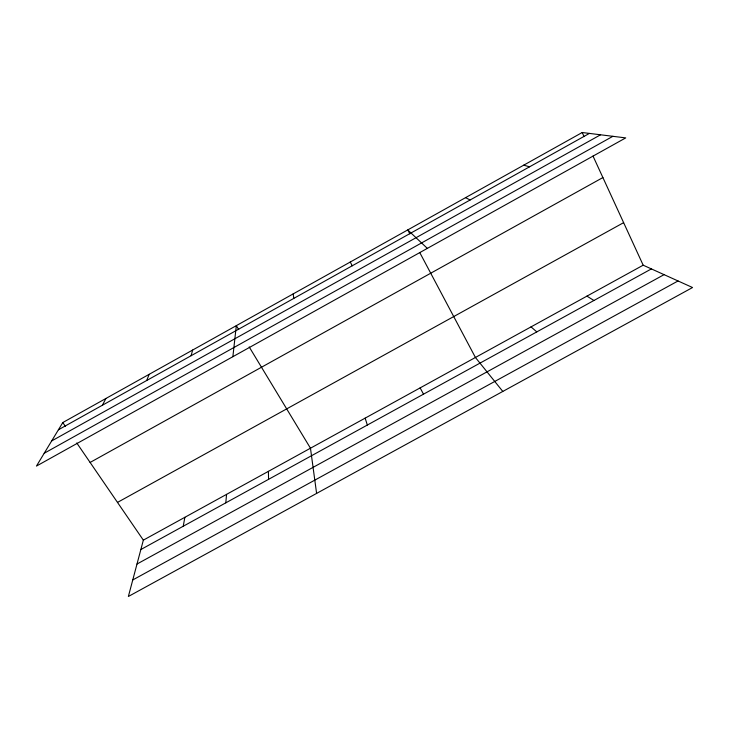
<?xml version="1.0" encoding="UTF-8"?>
<svg xmlns="http://www.w3.org/2000/svg" width="729" height="729" viewBox="0 0 729 729"><rect width="100%" height="100%" fill="white"/><g stroke="black" fill="none" stroke-linecap="round" stroke-linejoin="round"><path stroke-width="1.09" d="M225.799 502.846L226.555 494.371M232.87 356.691L236.324 325.653L238.665 329.517M183.234 526.238L184.865 517.308M643.178 265.192L143.349 540.143L128.368 596.486L692.55 287.527L643.178 265.192L593.014 156.061M191.116 355.716L192.647 350.038M146.684 380.52L149.172 374.323M102.443 405.206L105.878 398.49M62.785 422.556L36.45 466.077L625.719 137.899L582.198 132.514L62.785 422.556L65.328 426.274M58.411 429.782L589.406 133.407M51.65 440.954L600.559 134.792M44.205 453.265L612.87 136.314M90.114 462.45L602.901 177.557M117.497 502.409L623.623 222.655M140.852 549.538L651.389 268.91M136.997 564.036L664.073 274.651M132.76 579.956L678.034 280.966M523.704 165.173L529.582 166.795M465.558 197.65L470.114 199.992M586.945 296.129L593.925 300.494M531.031 326.884L536.79 331.895M427.349 248.379L407.757 229.927L409.844 233.863M502.8 391.437L475.426 357.474L419.758 252.553M76.764 442.968L143.349 540.143M249.2 346.931L310.472 448.217L316.605 493.405M420.141 387.883L423.503 394.17M350.275 262.021L352.235 265.784M582.198 132.514L584.084 136.615M365.147 418.136L367.334 425.043M293.14 293.924L293.823 298.389M268.418 471.344L268.554 479.345"/></g></svg>
